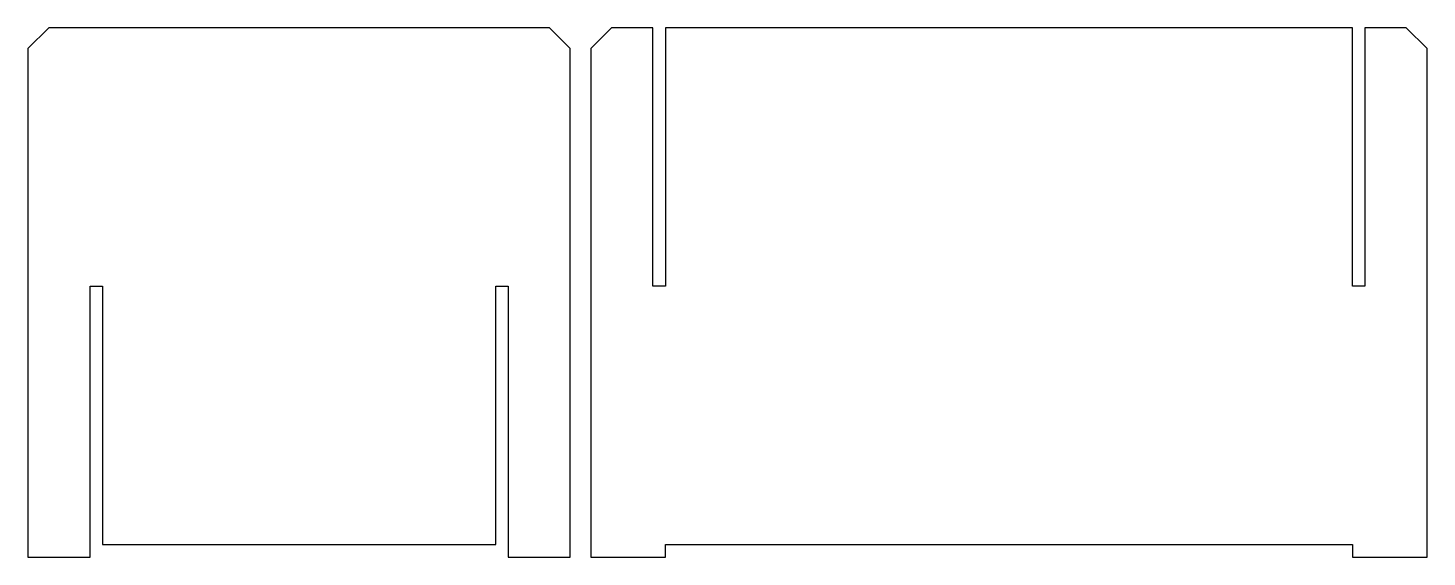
# Model space of a CAD drawing. Header units: centimetres. Extents: x 54.4 to 122, y 22.3 to 47.9.
import ezdxf

# ---------------------------------------------------------------- set-up
doc = ezdxf.new("R2010")
doc.units = ezdxf.units.CM
doc.layers.add('Default', color=18, linetype='Continuous', true_color=0x000000)

msp = doc.modelspace()

# ---------------------------------------------------------------- linework, layer by layer
at = {"layer": 'Default'}
for points in [[(76.955, 35.45), (77.555, 35.45), (77.555, 22.35), (80.555, 22.35), (80.555, 46.95), (79.555, 47.95), (55.355, 47.95), (54.355, 46.95), (54.355, 22.35), (57.355, 22.35), (57.355, 35.45), (57.955, 35.45), (57.955, 22.95), (76.955, 22.95)], [(85.155, 35.45), (84.555, 35.45), (84.555, 47.95), (82.555, 47.95), (81.555, 46.95), (81.555, 22.35), (85.155, 22.35), (85.155, 22.95), (118.355, 22.95), (118.355, 22.35), (121.955, 22.35), (121.955, 46.95), (120.955, 47.95), (118.955, 47.95), (118.955, 35.45), (118.355, 35.45), (118.355, 47.95), (85.155, 47.95)]]:
    msp.add_lwpolyline(points, close=True, dxfattribs=at)

doc.saveas('drawing.dxf')
